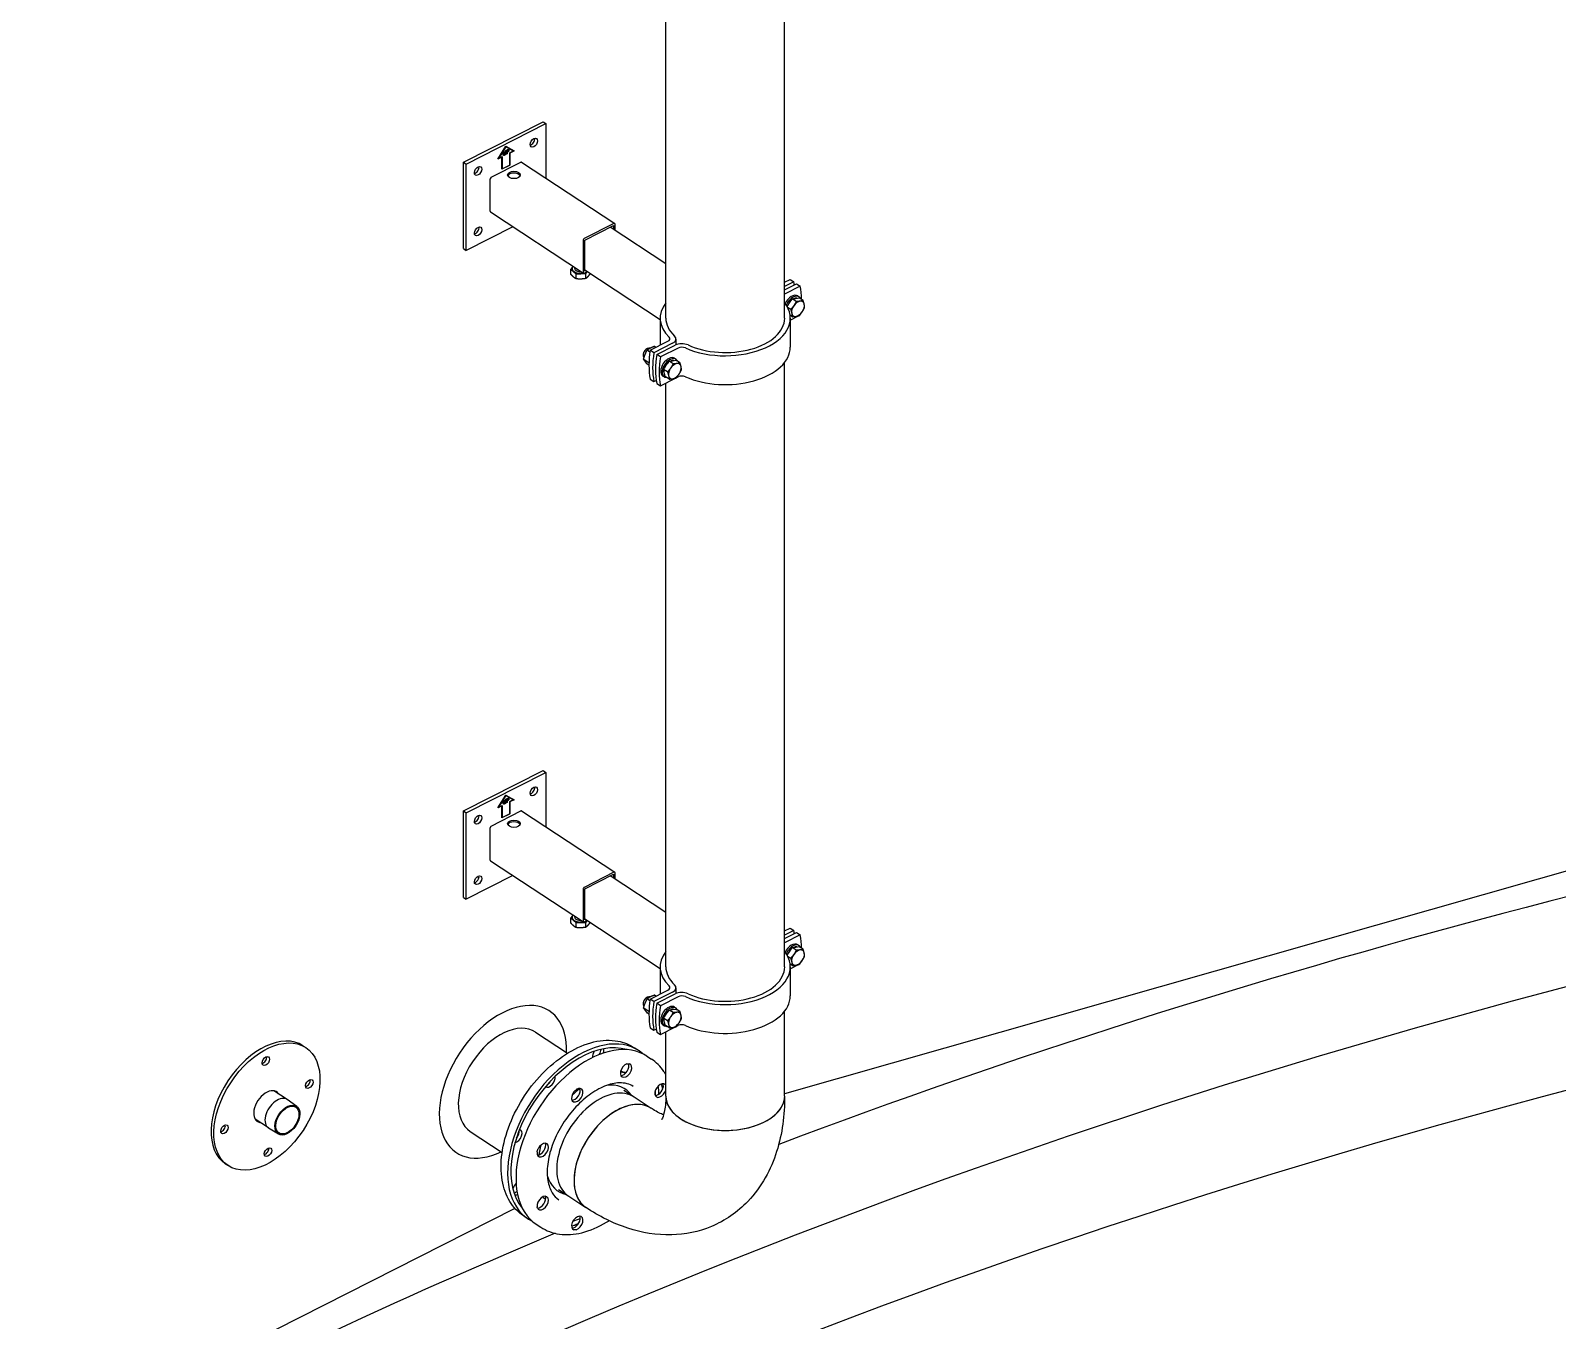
# Model space of a CAD drawing. Header units: millimetres. Extents: x 0 to 100323, y 0 to 59400.
# Drawn here: x 57685 to 61013, y 7606 to 10415 of the extents above; entities that cross this region are included whole.
import ezdxf

# ---------------------------------------------------------------- set-up
doc = ezdxf.new("R2010")
doc.units = ezdxf.units.MM
doc.header["$LTSCALE"] = 100
doc.layers.add('Visible', color=7, linetype='Continuous', lineweight=25)

msp = doc.modelspace()

# ---------------------------------------------------------------- linework, layer by layer
at = {"layer": 'Visible'}
for p, q in [((59328.6, 9788.8), (59328.6, 11105.8)), ((59069.7, 9788.8), (59069.7, 11060.6)), ((58628.6, 10128.7), (58802.1, 10216.6)), ((58802.1, 10216.6), (58808.1, 10212.6)), ((58634.6, 10124.7), (58808.1, 10212.6)), ((58808.1, 10212.6), (58808.1, 10093.9)), ((58703.8, 10135.3), (58721.4, 10163.3)), ((58721.1, 10162.5), (58704.9, 10136.8)), ((58721.4, 10162.4), (58705.2, 10136.6)), ((58715.4, 10151.3), (58716.5, 10151.8)), ((58715.4, 10145.8), (58715.4, 10151.3)), ((58716.2, 10151.7), (58716.2, 10146.5)), ((58716.5, 10151.8), (58716.5, 10146.3)), ((58720.2, 10153.7), (58721.2, 10154.2)), ((58720.2, 10148.2), (58720.2, 10153.7)), ((58721, 10154.1), (58721, 10148.9)), ((58737.3, 10153.2), (58721.1, 10162.5)), ((58721.4, 10162.4), (58721.1, 10162.5)), ((58721.2, 10154.2), (58721.2, 10148.8)), ((58721.4, 10163.3), (58739, 10153.1)), ((58737.6, 10153), (58721.4, 10162.4)), ((58722.8, 10155), (58724.8, 10156)), ((58722.8, 10146.2), (58722.8, 10155)), ((58724.5, 10155.2), (58723.6, 10154.7)), ((58723.9, 10154.6), (58723.6, 10154.7)), ((58723.6, 10154.7), (58723.6, 10151.2)), ((58723.9, 10151), (58723.6, 10151.2)), ((58724.5, 10150.7), (58723.6, 10150.2)), ((58723.9, 10150), (58723.6, 10150.2)), ((58723.6, 10150.2), (58723.6, 10146.9)), ((58724.8, 10155), (58723.9, 10154.6)), ((58723.9, 10154.6), (58723.9, 10151)), ((58723.9, 10151), (58724.6, 10151.4)), ((58724.8, 10150.5), (58723.9, 10150)), ((58723.9, 10150), (58723.9, 10146.8)), ((58726.4, 10155.3), (58726.2, 10155.5)), ((58729.5, 10148.9), (58737.6, 10153)), ((58729.5, 10122.5), (58729.5, 10148.9)), ((58738.7, 10153.2), (58729.8, 10148.7)), ((58730.1, 10148.6), (58729.8, 10148.7)), ((58729.8, 10148.7), (58729.8, 10122.3)), ((58739, 10153.1), (58730.1, 10148.6)), ((58737.6, 10153), (58737.3, 10153.2)), ((58628.6, 10128.7), (58634.6, 10124.7)), ((58628.6, 9940.3), (58628.6, 10128.7)), ((58634.6, 9936.3), (58634.6, 10124.7)), ((58689, 10095.7), (58753.8, 10128.5)), ((58712.7, 10139.8), (58703.8, 10135.3)), ((58712.5, 10139.9), (58704.1, 10135.7)), ((58705.2, 10136.6), (58704.9, 10136.8)), ((58705.2, 10136.6), (58713.3, 10140.7)), ((58712.7, 10139.8), (58712.5, 10139.9)), ((58712.7, 10113.4), (58712.7, 10139.8)), ((58729.8, 10122.3), (58712.7, 10113.7)), ((58730.1, 10122.2), (58712.7, 10113.4)), ((58713, 10140.6), (58713, 10114.5)), ((58713.3, 10140.7), (58713.3, 10114.3)), ((58713.3, 10114.3), (58729.5, 10122.5)), ((58717, 10144.6), (58716.7, 10144.8)), ((58723.6, 10146.9), (58722.8, 10146.5)), ((58723.9, 10146.8), (58722.8, 10146.2)), ((58723.9, 10146.8), (58723.6, 10146.9)), ((58730.1, 10122.2), (58729.8, 10122.3)), ((58730.1, 10148.6), (58730.1, 10122.2)), ((58755.5, 10128.6), (58958.3, 9995)), ((58686.7, 10021.7), (58686.7, 10092.1)), ((58713.3, 10114.3), (58713, 10114.5)), ((58687.3, 10020.3), (58890.2, 9886.7)), ((58736.5, 9987.9), (58634.6, 9936.3)), ((58956.7, 9995), (58891.9, 9962.2)), ((58893, 9959), (58955.5, 9990.6)), ((59069.7, 9907.5), (58948.7, 9987.2)), ((58955.5, 9990.6), (58955.5, 9982.7)), ((58959, 9980.4), (58959, 9993.6)), ((58889.6, 9958.5), (58889.6, 9888.1)), ((58893, 9891.2), (58893, 9959)), ((58628.6, 9940.3), (58634.6, 9936.3)), ((58865.5, 9899.2), (58862.4, 9895.6)), ((58862.4, 9884.9), (58862.4, 9895.6)), ((58862.4, 9895.6), (58868.2, 9890.5)), ((58865.2, 9896.3), (58865.2, 9897.3)), ((58868.2, 9890.5), (58874, 9885.3)), ((58871.4, 9897.3), (58871.4, 9899.1)), ((58874, 9885.3), (58884.6, 9885.6)), ((58874, 9874.6), (58874, 9885.3)), ((58884.6, 9885.6), (58895.3, 9885.9)), ((58891.9, 9886.8), (58897.9, 9889.9)), ((59057.4, 9784.9), (58893, 9893.1)), ((58894.7, 9892), (58893, 9891.2)), ((58895.3, 9885.9), (58898.5, 9889.5)), ((58895.3, 9875.2), (58895.3, 9885.9)), ((59328.6, 9867.3), (59340.4, 9873.3)), ((59348.5, 9868), (59328.6, 9857.9)), ((59328.6, 9850.8), (59354.6, 9864)), ((59362.7, 9858.6), (59328.6, 9841.4)), ((59340.4, 9873.3), (59348.5, 9868)), ((59354.6, 9864), (59362.7, 9858.6)), ((59333.9, 9814.3), (59339.1, 9822.1)), ((59339.1, 9822.1), (59345.1, 9830.9)), ((59345.1, 9830.9), (59352.7, 9832)), ((59353.8, 9825.2), (59345.1, 9830.9)), ((59352.7, 9832), (59360.3, 9833.1)), ((59357.2, 9837.3), (59360.2, 9835.3)), ((59369, 9827.4), (59360.3, 9833.1)), ((59057.4, 9788.8), (59057.4, 9730)), ((59341.8, 9807.6), (59335.2, 9811.9)), ((59345, 9792.1), (59340.5, 9795.1)), ((59340.9, 9784.8), (59359.2, 9794)), ((59340.9, 9788.8), (59340.9, 9726)), ((59360.6, 9794.7), (59362.7, 9795.8)), ((59027.9, 9722), (59028.8, 9722.5)), ((59035, 9714.9), (59028.7, 9719.1)), ((59035.6, 9719), (59074.3, 9738.6)), ((59043.7, 9713.7), (59035.6, 9719)), ((59084.3, 9734.2), (59043.7, 9713.7)), ((59047.8, 9725.2), (59044.8, 9727.2)), ((59049.8, 9709.6), (59090.4, 9730.2)), ((59096.6, 9723.9), (59057.9, 9704.3)), ((59091.6, 9743.5), (59091.6, 9730.8)), ((59020.4, 9710.7), (59020.3, 9709.6)), ((59033, 9691.9), (59020.7, 9699.9)), ((59032.9, 9686.2), (59028.7, 9688.9)), ((59057.9, 9704.3), (59049.8, 9709.6)), ((59064.8, 9677.4), (59070.8, 9686.2)), ((59070.8, 9686.2), (59076.8, 9695)), ((59076.8, 9695), (59084.4, 9696.1)), ((59085.4, 9689.3), (59076.8, 9695)), ((59084.4, 9696.1), (59092, 9697.2)), ((59088.8, 9701.4), (59091.9, 9699.4)), ((59100.6, 9691.5), (59092, 9697.2)), ((59328.6, 8375.6), (59328.6, 9692.6)), ((59035.6, 9656.2), (59043.7, 9650.8)), ((59043.7, 9650.8), (59048.7, 9653.4)), ((59057.9, 9641.5), (59090.9, 9658.2)), ((59063.4, 9662.8), (59066.5, 9660.8)), ((59073.4, 9671.7), (59064.8, 9677.4)), ((59066.4, 9669.7), (59064.8, 9677.4)), ((59068, 9662), (59066.4, 9669.7)), ((59076.7, 9656.3), (59068, 9662)), ((59092.2, 9658.9), (59096.6, 9661.1)), ((59049.8, 9646.8), (59057.9, 9641.5)), ((59069.7, 8375.6), (59069.7, 9647.5)), ((61985.3, 8855.5), (59328.6, 8099.2)), ((58628.6, 8715.6), (58802.1, 8803.4)), ((58634.6, 8711.6), (58808.1, 8799.4)), ((58802.1, 8803.4), (58808.1, 8799.4)), ((58808.1, 8799.4), (58808.1, 8680.7)), ((58703.8, 8722.1), (58721.4, 8750.1)), ((58712.7, 8726.6), (58703.8, 8722.1)), ((58712.5, 8726.8), (58704.1, 8722.5)), ((58721.1, 8749.4), (58704.9, 8723.6)), ((58705.2, 8723.4), (58704.9, 8723.6)), ((58721.4, 8749.2), (58705.2, 8723.4)), ((58705.2, 8723.4), (58713.3, 8727.5)), ((58712.7, 8726.6), (58712.5, 8726.8)), ((58712.7, 8700.2), (58712.7, 8726.6)), ((58713, 8727.4), (58713, 8701.3)), ((58713.3, 8727.5), (58713.3, 8701.2)), ((58715.4, 8738.1), (58716.5, 8738.6)), ((58715.4, 8732.6), (58715.4, 8738.1)), ((58716.2, 8738.5), (58716.2, 8733.3)), ((58716.5, 8738.6), (58716.5, 8733.2)), ((58717, 8731.4), (58716.7, 8731.6)), ((58720.2, 8740.5), (58721.2, 8741.1)), ((58720.2, 8735), (58720.2, 8740.5)), ((58721, 8740.9), (58721, 8735.8)), ((58737.3, 8740), (58721.1, 8749.4)), ((58721.4, 8749.2), (58721.1, 8749.4)), ((58721.2, 8741.1), (58721.2, 8735.6)), ((58721.4, 8750.1), (58739, 8739.9)), ((58737.6, 8739.8), (58721.4, 8749.2)), ((58722.8, 8741.9), (58724.8, 8742.9)), ((58722.8, 8733.1), (58722.8, 8741.9)), ((58723.6, 8733.8), (58722.8, 8733.4)), ((58723.9, 8733.6), (58722.8, 8733.1)), ((58724.5, 8742), (58723.6, 8741.6)), ((58723.9, 8741.4), (58723.6, 8741.6)), ((58723.6, 8741.6), (58723.6, 8738)), ((58723.9, 8737.9), (58723.6, 8738)), ((58724.5, 8737.5), (58723.6, 8737)), ((58723.9, 8736.9), (58723.6, 8737)), ((58723.6, 8737), (58723.6, 8733.8)), ((58723.9, 8733.6), (58723.6, 8733.8)), ((58724.8, 8741.8), (58723.9, 8741.4)), ((58723.9, 8741.4), (58723.9, 8737.9)), ((58723.9, 8737.9), (58724.6, 8738.3)), ((58724.8, 8737.3), (58723.9, 8736.9)), ((58723.9, 8736.9), (58723.9, 8733.6)), ((58726.4, 8742.1), (58726.2, 8742.3)), ((58729.5, 8735.7), (58737.6, 8739.8)), ((58729.5, 8709.3), (58729.5, 8735.7)), ((58738.7, 8740.1), (58729.8, 8735.6)), ((58730.1, 8735.4), (58729.8, 8735.6)), ((58729.8, 8735.6), (58729.8, 8709.2)), ((58739, 8739.9), (58730.1, 8735.4)), ((58730.1, 8735.4), (58730.1, 8709)), ((58737.6, 8739.8), (58737.3, 8740)), ((58628.6, 8715.6), (58634.6, 8711.6)), ((58628.6, 8527.2), (58628.6, 8715.6)), ((58634.6, 8523.2), (58634.6, 8711.6)), ((58689, 8682.6), (58753.8, 8715.4)), ((58729.8, 8709.2), (58712.7, 8700.5)), ((58730.1, 8709), (58712.7, 8700.2)), ((58713.3, 8701.2), (58713, 8701.3)), ((58713.3, 8701.2), (58729.5, 8709.3)), ((58730.1, 8709), (58729.8, 8709.2)), ((58755.5, 8715.4), (58958.3, 8581.9)), ((58686.7, 8608.5), (58686.7, 8678.9)), ((58687.3, 8607.1), (58890.2, 8473.6)), ((58736.5, 8574.7), (58634.6, 8523.2)), ((58956.7, 8581.8), (58891.9, 8549)), ((58893, 8545.8), (58955.5, 8577.5)), ((59069.7, 8494.4), (58948.7, 8574)), ((58955.5, 8577.5), (58955.5, 8569.5)), ((58959, 8567.3), (58959, 8580.5)), ((58628.6, 8527.2), (58634.6, 8523.2)), ((58889.6, 8545.3), (58889.6, 8475)), ((58893, 8478), (58893, 8545.8)), ((58865.5, 8486), (58862.4, 8482.5)), ((58871.4, 8484.1), (58871.4, 8486)), ((58862.4, 8471.8), (58862.4, 8482.5)), ((58862.4, 8482.5), (58868.2, 8477.3)), ((58865.2, 8483.1), (58865.2, 8484.1)), ((58868.2, 8477.3), (58874, 8472.1)), ((58874, 8472.1), (58884.6, 8472.4)), ((58874, 8461.4), (58874, 8472.1)), ((58884.6, 8472.4), (58895.3, 8472.8)), ((58891.9, 8473.6), (58897.9, 8476.7)), ((59057.4, 8371.7), (58893, 8479.9)), ((58894.7, 8478.8), (58893, 8478)), ((58895.3, 8472.8), (58898.5, 8476.4)), ((58895.3, 8462), (58895.3, 8472.8)), ((59328.6, 8454.2), (59340.4, 8460.1)), ((59348.5, 8454.8), (59328.6, 8444.7)), ((59340.4, 8460.1), (59348.5, 8454.8)), ((59328.6, 8437.6), (59354.6, 8450.8)), ((59362.7, 8445.4), (59328.6, 8428.2)), ((59345.1, 8417.7), (59352.7, 8418.8)), ((59352.7, 8418.8), (59360.3, 8419.9)), ((59354.6, 8450.8), (59362.7, 8445.4)), ((59357.2, 8424.1), (59360.2, 8422.1)), ((59369, 8414.2), (59360.3, 8419.9)), ((59333.9, 8401.1), (59339.1, 8408.9)), ((59341.8, 8394.4), (59335.2, 8398.7)), ((59339.1, 8408.9), (59345.1, 8417.7)), ((59353.8, 8412), (59345.1, 8417.7)), ((59057.4, 8375.6), (59057.4, 8316.9)), ((59345, 8379), (59340.5, 8381.9)), ((59340.9, 8371.6), (59359.2, 8380.9)), ((59340.9, 8375.6), (59340.9, 8312.8)), ((59360.6, 8381.6), (59362.7, 8382.6)), ((59035.6, 8305.8), (59074.3, 8325.4)), ((59084.3, 8321), (59043.7, 8300.5)), ((59091.6, 8330.4), (59091.6, 8317.6)), ((59020.4, 8297.5), (59020.3, 8296.4)), ((59033, 8278.7), (59020.7, 8286.8)), ((59027.9, 8308.8), (59028.8, 8309.4)), ((59035, 8301.8), (59028.7, 8305.9)), ((59043.7, 8300.5), (59035.6, 8305.8)), ((59047.8, 8312), (59044.8, 8314)), ((59049.8, 8296.5), (59090.4, 8317)), ((59057.9, 8291.1), (59049.8, 8296.5)), ((59096.6, 8310.7), (59057.9, 8291.1)), ((59088.8, 8288.2), (59091.9, 8286.2)), ((59032.9, 8273), (59028.7, 8275.7)), ((59064.8, 8264.2), (59070.8, 8273)), ((59073.4, 8258.5), (59064.8, 8264.2)), ((59066.4, 8256.5), (59064.8, 8264.2)), ((59068, 8248.8), (59066.4, 8256.5)), ((59070.8, 8273), (59076.8, 8281.8)), ((59076.8, 8281.8), (59084.4, 8282.9)), ((59085.4, 8276.1), (59076.8, 8281.8)), ((59084.4, 8282.9), (59092, 8284)), ((59100.6, 8278.3), (59092, 8284)), ((59328.6, 8094.3), (59328.6, 8279.5)), ((58786, 8233.6), (58855.5, 8187.9)), ((59035.6, 8243), (59043.7, 8237.7)), ((59043.7, 8237.7), (59048.7, 8240.2)), ((59049.8, 8233.7), (59057.9, 8228.3)), ((59057.9, 8228.3), (59090.9, 8245)), ((59063.4, 8249.7), (59066.5, 8247.7)), ((59076.7, 8243.1), (59068, 8248.8)), ((59069.7, 8094.3), (59069.7, 8234.3)), ((59092.2, 8245.7), (59096.6, 8247.9)), ((58278.9, 8204), (58285, 8200)), ((59010.3, 8193.4), (59000.7, 8199.7)), ((59028.6, 8181.4), (59038.2, 8175)), ((58244.5, 8086.9), (58215.7, 8105.9)), ((58265.3, 8072), (58244.9, 8086.6)), ((58978.2, 8107.1), (59000.5, 8092.4)), ((59000.5, 8092.4), (59038.1, 8067.7)), ((58203.6, 8024.9), (58174.8, 8043.8)), ((58225.6, 8011.6), (58204.1, 8024.6)), ((58643.6, 8017.4), (58713.1, 7971.6)), ((58109.7, 7947), (58115.8, 7943)), ((58835.8, 7890.8), (58858.1, 7876.1)), ((58858.1, 7876.1), (58895.7, 7851.4)), ((58740.8, 7849.7), (57685.3, 7315.3)), ((58769.2, 7827.2), (58759.6, 7833.5)), ((58787.5, 7815.2), (58797.1, 7808.8))]:
    msp.add_line(p, q, dxfattribs=at)
for centre, major_axis, ratio in [((58782.1, 10171.1), (5.92, 8.99), 0.61388), ((58660.7, 10109.7), (5.92, 8.99), 0.61388), ((58738.6, 10100.8), (-13.8, 0), 0.57735), ((58660.7, 9977.8), (5.92, 8.99), 0.61388), ((58782.1, 8758), (5.92, 8.99), 0.61388), ((58660.7, 8696.5), (5.92, 8.99), 0.61388), ((58738.6, 8687.6), (-13.8, 0), 0.57735), ((58660.7, 8564.6), (5.92, 8.99), 0.61388), ((58200.4, 8071.5), (84.6, 128.5), 0.61388), ((58198, 8170.7), (-5.92, -8.99), 0.61388), ((58292.9, 8120.9), (5.92, 8.99), 0.61388), ((58245, 8042.1), (19.9, 30.2), 0.61388), ((58245, 8042.1), (18.5, 28.1), 0.61388), ((58107.9, 8022), (-5.92, -8.99), 0.61388), ((58202.8, 7972.2), (5.92, 8.99), 0.61388)]:
    msp.add_ellipse(centre, major_axis=major_axis, ratio=ratio, dxfattribs=at)
for centre, major_axis, ratio, start_param, end_param in [((58776, 10175.2), (5.92, 8.99), 0.61388, 3.725283, 5.699495), ((58654.6, 10113.7), (5.92, 8.99), 0.61388, 3.725283, 5.699495), ((58753.8, 10126), (1.69, 2.57), 0.61388, 0, 0.820343), ((58689, 10093.2), (1.69, 2.57), 0.61388, 0.820343, 2.391139), ((58738.6, 10097), (13.8, 0), 0.57735, 0.237941, 2.903652), ((58689, 10022.9), (-1.69, -2.57), 0.61388, 5.532732, 6.283185), ((58654.6, 9981.8), (5.92, 8.99), 0.61388, 3.725283, 5.699495), ((58956.7, 9992.5), (1.69, 2.57), 0.61388, 5.532732, 7.103528), ((58891.9, 9959.7), (-1.69, -2.57), 0.61388, 3.961935, 5.532732), ((58883.7, 9897.3), (-18.5, 0), 0.57735, 5.828087, 8.178159), ((58883.7, 9896.3), (-18.5, 0), 0.57735, 0, 0.574111), ((58883.7, 9896.3), (18.5, 0), 0.57735, 3.715704, 4.762901), ((58883.7, 9897.3), (-12.3, 0), 0.57735, 0, 1.674135), ((58883.7, 9896.3), (18.5, 0), 0.57735, 4.762901, 5.618338), ((58891.9, 9889.3), (-1.69, -2.57), 0.61388, 5.532732, 7.103528), ((59196.1, 9759.4), (-113.4, -172.3), 0.61388, 2.535996, 2.578669), ((59210.3, 9750.1), (-113.4, -172.3), 0.61388, 2.397909, 2.578669), ((59199.2, 9788.8), (-141.8, 0), 0.57735, 5.863421, 6.812251), ((59199.2, 9788.8), (141.8, 0), 0.57735, 4.052403, 6.70295), ((59344.5, 9818), (12.7, 19.3), 0.61388, 0, 1.82972), ((59347.5, 9816), (12.7, 19.3), 0.61388, 5.889454, 8.186255), ((59347.5, 9816), (10.2, 15.4), 0.61388, 1.129306, 1.963357), ((59347.5, 9816), (10.2, 15.4), 0.61388, 0.211667, 0.786601), ((59357.7, 9809.3), (10.2, 15.4), 0.61388, 0.499134, 1.546331), ((59357.7, 9809.3), (10.2, 15.4), 0.61388, 5.735122, 6.782319), ((59357.7, 9809.3), (-10.2, -15.4), 0.61388, 1.546331, 2.593529), ((59199.2, 9788.8), (-129.5, 0), 0.57735, 0, 0.545855), ((59199.2, 9788.8), (129.5, 0), 0.57735, 4.035613, 6.283185), ((59357.7, 9809.3), (10.2, 15.4), 0.61388, 1.546331, 2.593529), ((59357.7, 9809.3), (-10.2, -15.4), 0.61388, 5.735122, 6.782319), ((59357.7, 9809.3), (-10.2, -15.4), 0.61388, 0.499134, 1.546331), ((59210.3, 9750.1), (-113.4, -172.3), 0.61388, 2.203609, 2.213016), ((59070.1, 9743.5), (21.5, 0), 0.57735, 5.432327, 6.829041), ((59029.5, 9712.8), (-6.8, -10.3), 0.61388, 3.217848, 6.108873), ((59028.5, 9713.5), (5.92, 8.99), 0.61388, 0.890928, 2.250665), ((59188, 9764.7), (-113.4, -172.3), 0.61388, 5.345201, 5.720262), ((59066.1, 9743.9), (12.3, 0), 0.57735, 5.432327, 6.812251), ((59104.6, 9720.8), (21.5, 0), 0.57735, 0.89402, 2.290734), ((59104.7, 9718.5), (-12.3, 0), 0.57735, 4.052403, 5.432327), ((59199.2, 9726), (141.8, 0), 0.57735, 4.052403, 6.283185), ((59196.1, 9759.4), (113.4, 172.3), 0.61388, 2.203609, 2.578669), ((59202.2, 9755.4), (-113.4, -172.3), 0.61388, 5.345201, 5.720262), ((59210.3, 9750.1), (113.4, 172.3), 0.61388, 2.203609, 2.578669), ((59076.1, 9682.1), (-12.7, -19.3), 0.61388, 3.141593, 6.283185), ((59079.2, 9680.1), (-12.7, -19.3), 0.61388, 2.747861, 6.676917), ((59079.2, 9680.1), (10.2, 15.4), 0.61388, 1.129306, 1.963357), ((59079.2, 9680.1), (10.2, 15.4), 0.61388, 0.211667, 0.786601), ((59089.3, 9673.4), (10.2, 15.4), 0.61388, 0.499134, 1.546331), ((59089.3, 9673.4), (10.2, 15.4), 0.61388, 5.735122, 6.782319), ((59089.3, 9673.4), (-10.2, -15.4), 0.61388, 1.546331, 2.593529), ((59079.2, 9680.1), (-10.2, -15.4), 0.61388, 5.435109, 6.035134), ((59089.3, 9673.4), (10.2, 15.4), 0.61388, 1.546331, 2.593529), ((59089.3, 9673.4), (-10.2, -15.4), 0.61388, 5.735122, 6.782319), ((59089.3, 9673.4), (-10.2, -15.4), 0.61388, 0.499134, 1.546331), ((59104.7, 9655.7), (12.3, 0), 0.57735, 0.91081, 2.290734), ((65939, 2137.4), (-12107.7, 0), 0.57735, 4.993222, 5.29121), ((58776, 8762), (5.92, 8.99), 0.61388, 3.725283, 5.699495), ((58654.6, 8700.5), (5.92, 8.99), 0.61388, 3.725283, 5.699495), ((58738.6, 8683.8), (13.8, 0), 0.57735, 0.237941, 2.903652), ((58753.8, 8712.9), (1.69, 2.57), 0.61388, 0, 0.820343), ((58689, 8680.1), (1.69, 2.57), 0.61388, 0.820343, 2.391139), ((65939, 2112.3), (-11838.5, 0), 0.57735, 5.038268, 5.46115), ((58689, 8609.7), (-1.69, -2.57), 0.61388, 5.532732, 6.283185), ((58654.6, 8568.6), (5.92, 8.99), 0.61388, 3.725283, 5.699495), ((58956.7, 8579.3), (1.69, 2.57), 0.61388, 5.532732, 7.103528), ((58891.9, 8546.5), (-1.69, -2.57), 0.61388, 3.961935, 5.532732), ((58883.7, 8484.1), (-18.5, 0), 0.57735, 5.828087, 8.178159), ((58883.7, 8483.1), (-18.5, 0), 0.57735, 0, 0.574111), ((58883.7, 8483.1), (18.5, 0), 0.57735, 3.715704, 4.762901), ((58883.7, 8484.1), (-12.3, 0), 0.57735, 0, 1.674135), ((58883.7, 8483.1), (18.5, 0), 0.57735, 4.762901, 5.618338), ((58891.9, 8476.2), (-1.69, -2.57), 0.61388, 5.532732, 7.103528), ((59196.1, 8346.2), (-113.4, -172.3), 0.61388, 2.535996, 2.578669), ((65939, 1886.2), (-11838.5, 0), 0.57735, 5.00553, 5.450378), ((59344.5, 8404.8), (12.7, 19.3), 0.61388, 0, 1.82972), ((59347.5, 8402.8), (12.7, 19.3), 0.61388, 5.889454, 8.186255), ((59347.5, 8402.8), (10.2, 15.4), 0.61388, 0.211667, 0.786601), ((59210.3, 8336.9), (-113.4, -172.3), 0.61388, 2.397909, 2.578669), ((59199.2, 8375.6), (-141.8, 0), 0.57735, 5.863421, 6.812251), ((59199.2, 8375.6), (141.8, 0), 0.57735, 4.052403, 6.70295), ((59347.5, 8402.8), (10.2, 15.4), 0.61388, 1.129306, 1.963357), ((59357.7, 8396.1), (10.2, 15.4), 0.61388, 1.546331, 2.593529), ((59357.7, 8396.1), (-10.2, -15.4), 0.61388, 5.735122, 6.782319), ((59357.7, 8396.1), (10.2, 15.4), 0.61388, 0.499134, 1.546331), ((59357.7, 8396.1), (-10.2, -15.4), 0.61388, 0.499134, 1.546331), ((59357.7, 8396.1), (10.2, 15.4), 0.61388, 5.735122, 6.782319), ((59357.7, 8396.1), (-10.2, -15.4), 0.61388, 1.546331, 2.593529), ((59199.2, 8375.6), (-129.5, 0), 0.57735, 0, 0.545855), ((59199.2, 8375.6), (129.5, 0), 0.57735, 4.035613, 6.283185), ((59210.3, 8336.9), (-113.4, -172.3), 0.61388, 2.203609, 2.213016), ((59066.1, 8330.7), (12.3, 0), 0.57735, 5.432327, 6.812251), ((59070.1, 8330.4), (21.5, 0), 0.57735, 5.432327, 6.829041), ((59104.6, 8307.7), (21.5, 0), 0.57735, 0.89402, 2.290734), ((58714.8, 8125.5), (101.5, 154.2), 0.61388, 5.489538, 10.218425), ((58714.8, 8125.5), (-101.5, -154.2), 0.61388, 2.347946, 7.076832), ((59029.5, 8299.7), (-6.8, -10.3), 0.61388, 3.217848, 6.108873), ((59028.5, 8300.3), (5.92, 8.99), 0.61388, 0.890928, 2.250665), ((59188, 8351.6), (-113.4, -172.3), 0.61388, 5.345201, 5.720262), ((59196.1, 8346.2), (113.4, 172.3), 0.61388, 2.203609, 2.578669), ((59202.2, 8342.2), (-113.4, -172.3), 0.61388, 5.345201, 5.720262), ((59210.3, 8336.9), (113.4, 172.3), 0.61388, 2.203609, 2.578669), ((59076.1, 8269), (-12.7, -19.3), 0.61388, 3.141593, 6.283185), ((59079.2, 8266.9), (-12.7, -19.3), 0.61388, 2.747861, 6.676917), ((59104.7, 8305.4), (-12.3, 0), 0.57735, 4.052403, 5.432327), ((59199.2, 8312.8), (141.8, 0), 0.57735, 4.052403, 6.283185), ((59079.2, 8266.9), (-10.2, -15.4), 0.61388, 5.435109, 6.035134), ((59079.2, 8266.9), (10.2, 15.4), 0.61388, 1.129306, 1.963357), ((59089.3, 8260.3), (10.2, 15.4), 0.61388, 1.546331, 2.593529), ((59079.2, 8266.9), (10.2, 15.4), 0.61388, 0.211667, 0.786601), ((59089.3, 8260.3), (10.2, 15.4), 0.61388, 0.499134, 1.546331), ((59089.3, 8260.3), (-10.2, -15.4), 0.61388, 0.499134, 1.546331), ((59089.3, 8260.3), (10.2, 15.4), 0.61388, 5.735122, 6.782319), ((59089.3, 8260.3), (-10.2, -15.4), 0.61388, 1.546331, 2.593529), ((58194.3, 8075.5), (-84.6, -128.5), 0.61388, 3.141593, 6.283185), ((58714.8, 8125.5), (-71.2, -108.1), 0.61388, 3.141593, 6.283185), ((58889.8, 8010.3), (-120.6, -183.1), 0.61388, 3.060287, 6.364491), ((58908, 7998.3), (120.6, 183.1), 0.61388, 0, 3.141593), ((59089.3, 8260.3), (-10.2, -15.4), 0.61388, 5.735122, 6.782319), ((59104.7, 8242.6), (12.3, 0), 0.57735, 0.91081, 2.290734), ((58889.8, 8010.3), (-115.5, -175.4), 0.61388, 3.322711, 6.102067), ((58922.3, 8186.4), (9.1, 13.8), 0.61388, 1.575541, 2.53294), ((58916.3, 8190.4), (9.1, 13.8), 0.61388, 4.709527, 5.492468), ((58922.3, 8186.4), (9.1, 13.8), 0.61388, 5.219498, 5.9122), ((58191.9, 8174.7), (5.92, 8.99), 0.61388, 3.725283, 5.699495), ((58983, 8150.1), (9.1, 13.8), 0.61388, 0.653132, 6.485341), ((58976.9, 8154.1), (-9.1, -13.8), 0.61388, 0.367047, 2.774689), ((58286.8, 8124.9), (5.92, 8.99), 0.61388, 3.725283, 5.699495), ((58816.2, 8128.4), (-9.1, -13.8), 0.61388, 0.002816, 2.58825), ((58810.1, 8132.4), (9.1, 13.8), 0.61388, 4.089162, 4.813719), ((58908, 7998.3), (73.2, 111.2), 0.61388, 6.049555, 6.769683), ((58901.9, 8002.3), (89.7, 136.2), 0.61388, 0.114372, 0.223012), ((58898.9, 8004.3), (89.7, 136.2), 0.61388, 0.076482, 0.189917), ((59058.1, 8106.5), (-9.1, -13.8), 0.61388, 3.009326, 8.309449), ((59052, 8110.5), (-9.1, -13.8), 0.61388, 0.367047, 2.55835), ((58908, 7998.3), (115.5, 175.4), 0.61388, 5.726526, 5.801812), ((58200.4, 8071.5), (-21.1, -32.1), 0.61388, 2.88008, 6.544698), ((58224.1, 8055.9), (-20.4, -31), 0.61388, 3.117289, 6.307489), ((58194.3, 8075.5), (21.1, 32.1), 0.61388, 6.021673, 6.128256), ((58929.3, 7984.2), (71.2, 108.1), 0.61388, 0, 3.141593), ((58929.3, 7984.2), (71.2, 108.1), 0.61388, 0, 3.141593), ((58966.9, 7959.5), (71.2, 108.1), 0.61388, 0, 3.141593), ((58876.7, 8096.3), (9.1, 13.8), 0.61388, 1.43853, 7.270739), ((58870.6, 8100.3), (-9.1, -13.8), 0.61388, 0.367047, 2.774546), ((58889.8, 8010.3), (-115.5, -175.4), 0.61388, 2.423119, 2.489953), ((58889.8, 8010.3), (-120.6, -183.1), 0.61388, 2.418466, 2.522425), ((59199.2, 8094.3), (-129.5, 0), 0.57735, 0, 3.141593), ((59199.2, 8094.3), (129.5, 0), 0.57735, 3.141593, 6.283185), ((58966.9, 7959.5), (-71.2, -108.1), 0.61388, 3.141593, 6.283185), ((58101.8, 8026), (5.92, 8.99), 0.61388, 3.725283, 5.699495), ((58194.3, 8075.5), (-21.1, -32.1), 0.61388, 0.154929, 0.261513), ((58743.9, 8007.2), (9.1, 13.8), 0.61388, 3.730286, 6.494921), ((58737.8, 8011.2), (9.1, 13.8), 0.61388, 4.492632, 5.691179), ((58801.6, 7976.7), (9.1, 13.8), 0.61388, 2.223928, 8.056137), ((58795.5, 7980.7), (-9.1, -13.8), 0.61388, 0.367047, 2.774546), ((58196.7, 7976.2), (5.92, 8.99), 0.61388, 3.725283, 5.699495), ((58908, 7998.3), (-73.2, -111.2), 0.61388, 5.796687, 6.516816), ((58747.9, 7893.9), (9.1, 13.8), 0.61388, 1.181238, 2.039059), ((58741.8, 7897.9), (9.1, 13.8), 0.61388, 3.727439, 4.255459), ((58747.9, 7893.9), (-9.1, -13.8), 0.61388, 0.164285, 0.725415), ((58801.6, 7861.3), (9.1, 13.8), 0.61388, 3.009326, 8.841535), ((58795.5, 7865.3), (-9.1, -13.8), 0.61388, 0.36688, 2.774546), ((58898.9, 8004.3), (-89.7, -136.2), 0.61388, 6.179394, 6.265329), ((58901.9, 8002.3), (-89.7, -136.2), 0.61388, 6.146327, 6.22787), ((58876.7, 7817.7), (-9.1, -13.8), 0.61388, 0.653132, 6.485341), ((58889.8, 8010.3), (-120.6, -183.1), 0.61388, 0.682672, 0.779672), ((58870.6, 7821.8), (9.1, 13.8), 0.61388, 3.794724, 5.916139), ((65939, 2137.4), (-12107.7, 0), 0.57735, 5.340066, 5.45652), ((58908, 7998.3), (115.5, 175.4), 0.61388, 3.681214, 3.771339), ((65939, 2137.4), (-12107.7, 0), 0.57735, 5.334895, 5.335893)]:
    msp.add_ellipse(centre, major_axis=major_axis, ratio=ratio, start_param=start_param, end_param=end_param, dxfattribs=at)
for points, degree in [([(58721, 10148.9), (58721, 10148), (58720.7, 10146.5), (58720.2, 10145.8)], 2), ([(58721.2, 10148.8), (58721.2, 10147.8), (58720.9, 10146.3), (58720.5, 10145.7)], 2), ([(58726, 10155.6), (58725.7, 10155.6), (58725, 10155.4), (58724.5, 10155.2)], 2), ([(58726.9, 10152.8), (58726.5, 10152.2), (58725.4, 10151.1), (58724.5, 10150.7)], 2), ([(58724.6, 10151.4), (58725.3, 10151.8), (58726.1, 10152.4), (58726.3, 10152.8)], 2), ([(58724.8, 10156), (58725.5, 10156.4), (58726.6, 10156.7), (58726.9, 10156.6)], 2), ([(58726.2, 10155.4), (58725.9, 10155.5), (58725.3, 10155.3), (58724.8, 10155)], 2), ([(58727.2, 10152.6), (58726.8, 10152), (58725.6, 10150.9), (58724.8, 10150.5)], 2), ([(58726.2, 10155.5), (58726.1, 10155.5), (58726, 10155.6)], 2), ([(58726.8, 10154.4), (58726.8, 10154.8), (58726.5, 10155.3), (58726.2, 10155.4)], 2), ([(58726.3, 10152.8), (58726.6, 10153.2), (58726.8, 10153.9), (58726.8, 10154.4)], 2), ([(58726.9, 10156.6), (58727.4, 10156.5), (58727.9, 10155.7), (58727.9, 10155)], 2), ([(58727.7, 10155.1), (58727.7, 10154.6), (58727.3, 10153.3), (58726.9, 10152.8)], 2), ([(58727.9, 10155), (58727.9, 10154.4), (58727.5, 10153.2), (58727.2, 10152.6)], 2), ([(58716.2, 10143.5), (58715.7, 10143.7), (58715.4, 10144.8), (58715.4, 10145.8)], 2), ([(58716.2, 10146.5), (58716.2, 10145.9), (58716.4, 10145.1), (58716.6, 10144.9)], 2), ([(58718.3, 10143.8), (58717.6, 10143.4), (58716.5, 10143.3), (58716.2, 10143.5)], 2), ([(58716.5, 10146.3), (58716.5, 10145.7), (58716.6, 10145), (58716.8, 10144.7)], 2), ([(58716.6, 10144.9), (58716.6, 10144.8), (58716.7, 10144.8)], 2), ([(58716.8, 10144.7), (58717, 10144.5), (58717.8, 10144.5), (58718.3, 10144.8)], 2), ([(58720.2, 10145.8), (58719.8, 10145.2), (58718.8, 10144.3), (58718.1, 10143.9)], 2), ([(58718.3, 10144.8), (58718.8, 10145), (58719.6, 10145.8), (58719.8, 10146.3)], 2), ([(58720.5, 10145.7), (58720.1, 10145.1), (58719.1, 10144.2), (58718.3, 10143.8)], 2), ([(58719.8, 10146.3), (58720, 10146.7), (58720.2, 10147.6), (58720.2, 10148.2)], 2), ([(58716.2, 8730.3), (58715.7, 8730.6), (58715.4, 8731.7), (58715.4, 8732.6)], 2), ([(58716.2, 8733.3), (58716.2, 8732.7), (58716.4, 8732), (58716.6, 8731.7)], 2), ([(58718.3, 8730.6), (58717.6, 8730.2), (58716.5, 8730.1), (58716.2, 8730.3)], 2), ([(58716.5, 8733.2), (58716.5, 8732.6), (58716.6, 8731.8), (58716.8, 8731.6)], 2), ([(58716.6, 8731.7), (58716.6, 8731.7), (58716.7, 8731.6)], 2), ([(58716.8, 8731.6), (58717, 8731.3), (58717.8, 8731.3), (58718.3, 8731.6)], 2), ([(58720.2, 8732.7), (58719.8, 8732.1), (58718.8, 8731.2), (58718.1, 8730.8)], 2), ([(58718.3, 8731.6), (58718.8, 8731.9), (58719.6, 8732.6), (58719.8, 8733.1)], 2), ([(58720.5, 8732.5), (58720.1, 8731.9), (58719.1, 8731), (58718.3, 8730.6)], 2), ([(58719.8, 8733.1), (58720, 8733.5), (58720.2, 8734.4), (58720.2, 8735)], 2), ([(58721, 8735.8), (58721, 8734.8), (58720.7, 8733.3), (58720.2, 8732.7)], 2), ([(58721.2, 8735.6), (58721.2, 8734.7), (58720.9, 8733.2), (58720.5, 8732.5)], 2), ([(58726, 8742.4), (58725.7, 8742.5), (58725, 8742.3), (58724.5, 8742)], 2), ([(58726.9, 8739.6), (58726.5, 8739), (58725.4, 8737.9), (58724.5, 8737.5)], 2), ([(58724.6, 8738.3), (58725.3, 8738.6), (58726.1, 8739.2), (58726.3, 8739.7)], 2), ([(58724.8, 8742.9), (58725.5, 8743.2), (58726.6, 8743.5), (58726.9, 8743.4)], 2), ([(58726.2, 8742.2), (58725.9, 8742.3), (58725.3, 8742.1), (58724.8, 8741.8)], 2), ([(58727.2, 8739.5), (58726.8, 8738.8), (58725.6, 8737.8), (58724.8, 8737.3)], 2), ([(58726.2, 8742.3), (58726.1, 8742.4), (58726, 8742.4)], 2), ([(58726.8, 8741.2), (58726.8, 8741.6), (58726.5, 8742.2), (58726.2, 8742.2)], 2), ([(58726.3, 8739.7), (58726.6, 8740), (58726.8, 8740.8), (58726.8, 8741.2)], 2), ([(58726.9, 8743.4), (58727.4, 8743.3), (58727.9, 8742.5), (58727.9, 8741.8)], 2), ([(58727.7, 8742), (58727.7, 8741.4), (58727.3, 8740.2), (58726.9, 8739.6)], 2), ([(58727.9, 8741.8), (58727.9, 8741.2), (58727.5, 8740), (58727.2, 8739.5)], 2), ([(58882.5, 8110.3), (58876.7, 8106.1), (58871, 8101.4), (58865.5, 8096.5)], 3), ([(58797.6, 7987.4), (58795.6, 7980.3), (58794, 7973.2), (58792.9, 7966.1)], 3)]:
    msp.add_open_spline(points, degree=degree, dxfattribs=at)
for points, degree, knots in [([(58727.2, 10156.5), (58727.3, 10156.4), (58727.7, 10155.9), (58727.7, 10155.1)], 2, [0.643953, 0.643953, 0.643953, 1, 2, 2, 2]), ([(58718.1, 10143.9), (58717.3, 10143.6), (58716.3, 10143.5), (58716, 10143.6)], 2, [0, 0, 0, 1, 1.914876, 1.914876, 1.914876]), ([(58718.1, 8730.8), (58717.3, 8730.4), (58716.3, 8730.3), (58716, 8730.5)], 2, [0, 0, 0, 1, 1.914876, 1.914876, 1.914876]), ([(58727.2, 8743.3), (58727.3, 8743.2), (58727.7, 8742.7), (58727.7, 8742)], 2, [0.643953, 0.643953, 0.643953, 1, 2, 2, 2]), ([(58759.6, 7833.5), (58747.5, 7841.5), (58737.4, 7852.2), (58721.4, 7878.3), (58716, 7894), (58710, 7929.1), (58710, 7949), (58715.6, 7990.4), (58721.4, 8012), (58738.2, 8054.5), (58749.1, 8075.4), (58774.9, 8114.5), (58789.8, 8132.7), (58822.2, 8164.6), (58839.7, 8178.4), (58875.8, 8200.1), (58894.5, 8208), (58930.9, 8216.4), (58948.7, 8217.2), (58978.1, 8211.5), (58990.1, 8206.7), (59000.7, 8199.7)], 3, [4.784664, 4.784664, 4.784664, 4.784664, 5.067193, 5.067193, 5.367385, 5.367385, 5.693079, 5.693079, 6.025866, 6.025866, 6.357585, 6.357585, 6.688488, 6.688488, 7.020223, 7.020223, 7.353005, 7.353005, 7.678193, 7.678193, 7.926257, 7.926257, 7.926257, 7.926257]), ([(58985, 8164.4), (58985.4, 8164.5), (58985.8, 8164.6), (58987.1, 8165), (58988.1, 8165), (58989.4, 8164.9), (58989.8, 8164.8), (58990.2, 8164.7)], 3, [-2.1952792, -2.1952792, -2.1952792, -2.1952792, -2.0993492, -2.0993492, -1.8229843, -1.8229843, -1.7097702, -1.7097702, -1.7097702, -1.7097702]), ([(59069.7, 8141.1), (59068.3, 8143.5), (59066.8, 8145.9), (59058, 8158.9), (59048.8, 8168.1), (59038.2, 8175)], 3, [5.1611946, 5.1611946, 5.1611946, 5.1611946, 5.214779, 5.214779, 5.4628428, 5.4628428, 5.4628428, 5.4628428]), ([(58998.9, 8115.3), (58990.7, 8120.7), (58980.6, 8123.5), (58958.5, 8122.8), (58947.5, 8120.4), (58924.9, 8111.2), (58913.5, 8104.7), (58891.1, 8088.1), (58880.1, 8078), (58859.6, 8055), (58850.2, 8042.2), (58834.1, 8015.2), (58827.3, 8001), (58817.2, 7973), (58813.9, 7959.1), (58810.7, 7933.2), (58810.9, 7921.1), (58814.3, 7900.1), (58817.6, 7891.1), (58825.9, 7877.3), (58830.8, 7872.3), (58836.5, 7868.6)], 3, [5.462843, 5.462843, 5.462843, 5.462843, 5.871398, 5.871398, 6.1934, 6.1934, 6.495436, 6.495436, 6.798232, 6.798232, 7.10343, 7.10343, 7.409234, 7.409234, 7.713462, 7.713462, 8.015206, 8.015206, 8.321057, 8.321057, 8.604435, 8.604435, 8.604435, 8.604435]), ([(59064.3, 8119), (59064.2, 8119.1), (59064.2, 8119.2), (59064.1, 8119.7), (59064, 8120.2), (59063.8, 8120.8), (59063.7, 8121), (59063.6, 8121.2), (59063.6, 8121.3), (59063.5, 8121.4), (59063.5, 8121.4), (59063.5, 8121.4)], 3, [-0.6010839, -0.6010839, -0.6010839, -0.6010839, -0.5781541, -0.5781541, -0.4517174, -0.4517174, -0.3993715, -0.3993715, -0.3779874, -0.3779874, -0.3691752, -0.3691752, -0.3691752, -0.3691752]), ([(59068.2, 8119.5), (59068.4, 8119.3), (59068.6, 8119), (59069.2, 8118.3), (59069.5, 8117.8), (59069.7, 8117.2)], 3, [-2.1952792, -2.1952792, -2.1952792, -2.1952792, -2.0993492, -2.0993492, -1.9219352, -1.9219352, -1.9219352, -1.9219352]), ([(58869.5, 8103.6), (58869.8, 8104), (58870.1, 8104.4), (58871.4, 8105.8), (58872.4, 8106.8), (58873.8, 8107.9), (58874.2, 8108.2), (58874.7, 8108.5)], 3, [-2.1952792, -2.1952792, -2.1952792, -2.1952792, -2.0993492, -2.0993492, -1.8229843, -1.8229843, -1.7097702, -1.7097702, -1.7097702, -1.7097702]), ([(59328.6, 8094.3), (59328.6, 8053.2), (59323.6, 8012.7), (59298.8, 7934.7), (59278.7, 7896.7), (59226.4, 7841.9), (59199, 7822.7), (59141.1, 7798.6), (59111.3, 7792.8), (59049.3, 7791.2), (59017.2, 7796.8), (58954.6, 7817.1), (58924.2, 7832.6), (58895.7, 7851.4)], 3, [3.141593, 3.141593, 3.141593, 3.141593, 3.455752, 3.455752, 3.769911, 3.769911, 3.997667, 3.997667, 4.20784, 4.20784, 4.449411, 4.449411, 4.712389, 4.712389, 4.712389, 4.712389]), ([(59069.7, 8094.3), (59069.7, 8079.9), (59068.3, 8068), (59064.6, 8051.4), (59062.4, 8046.5), (59060.8, 8043.5), (59060.6, 8043.1), (59060.6, 8043.1)], 3, [3.1415927, 3.1415927, 3.1415927, 3.1415927, 3.3772412, 3.3772412, 3.5971575, 3.5971575, 3.6899368, 3.6899368, 3.6899368, 3.6899368]), ([(59064.9, 8053.6), (59059, 8055.7), (59051.1, 8059.5), (59040.7, 8065.9), (59039.4, 8066.8), (59038.1, 8067.7)], 3, [4.4788983, 4.4788983, 4.4788983, 4.4788983, 4.6836692, 4.6836692, 4.712389, 4.712389, 4.712389, 4.712389]), ([(58789.3, 7972.7), (58789.4, 7973.1), (58789.5, 7973.6), (58789.8, 7975.3), (58790.2, 7976.5), (58791, 7978.3), (58791.2, 7978.8), (58791.5, 7979.4)], 3, [-2.1952792, -2.1952792, -2.1952792, -2.1952792, -2.0993492, -2.0993492, -1.8229843, -1.8229843, -1.7097702, -1.7097702, -1.7097702, -1.7097702]), ([(58791.5, 7848.3), (58791.4, 7848.4), (58791.3, 7848.5), (58790.3, 7849.7), (58789.7, 7851), (58789.4, 7852.6), (58789.4, 7852.7), (58789.3, 7852.8)], 3, [-3.2252988, -3.2252988, -3.2252988, -3.2252988, -3.177097, -3.177097, -2.688345, -2.688345, -2.659356, -2.659356, -2.659356, -2.659356]), ([(58797.1, 7808.8), (58809.2, 7800.9), (58823.1, 7795.8), (58853.4, 7791.5), (58869.9, 7792.6), (58904.5, 7801.1), (58922.8, 7808.9), (58942.3, 7820.7), (58944.2, 7821.8), (58946, 7823)], 3, [2.3212501, 2.3212501, 2.3212501, 2.3212501, 2.603779, 2.603779, 2.9039708, 2.9039708, 3.2296651, 3.2296651, 3.2637669, 3.2637669, 3.2637669, 3.2637669]), ([(58865.2, 7806.9), (58865.3, 7806.9), (58865.4, 7806.9), (58865.5, 7806.9), (58865.6, 7806.9), (58865.7, 7806.9), (58865.7, 7806.9), (58865.8, 7806.9), (58865.8, 7806.9), (58865.9, 7806.9), (58865.9, 7806.9), (58866, 7806.9), (58866, 7806.9), (58866.1, 7806.9), (58866.2, 7806.9), (58866.8, 7807), (58867.4, 7807.1), (58868.2, 7807.3), (58868.4, 7807.3), (58868.6, 7807.4)], 3, [-0.423611, -0.423611, -0.423611, -0.423611, -0.3993715, -0.3993715, -0.3779874, -0.3779874, -0.3670552, -0.3670552, -0.3600101, -0.3600101, -0.3533864, -0.3533864, -0.3445439, -0.3445439, -0.3250402, -0.3250402, -0.1688895, -0.1688895, -0.1165159, -0.1165159, -0.1165159, -0.1165159]), ([(58874.7, 7803.4), (58874.3, 7803.3), (58873.9, 7803.2), (58872.5, 7802.9), (58871.5, 7802.8), (58870.2, 7802.9), (58869.9, 7803), (58869.5, 7803.1)], 3, [-2.1952792, -2.1952792, -2.1952792, -2.1952792, -2.0993492, -2.0993492, -1.8229843, -1.8229843, -1.7097702, -1.7097702, -1.7097702, -1.7097702])]:
    msp.add_open_spline(points, degree=degree, knots=knots, dxfattribs=at)
for points, weights in [([(58868.2, 9878.9), (58865.5, 9881.3), (58862.4, 9884.9)], [1, 1.04818815859, 1.01981541865]), ([(58904.5, 9885.5), (58902.2, 9882.2), (58900.1, 9879.8)], [1.02407763645, 1.04410097288, 1]), ([(58874, 9874.6), (58870.9, 9876.5), (58868.2, 9878.9)], [1.01981541865, 1.04818815859, 1]), ([(58884.6, 9874.1), (58879.7, 9873.9), (58874, 9874.6)], [1, 1.04818815859, 1.01981541865]), ([(58895.3, 9875.2), (58889.6, 9874.2), (58884.6, 9874.1)], [1.01981541865, 1.04818815859, 1]), ([(58900.1, 9879.8), (58897.9, 9877.3), (58895.3, 9875.2)], [1, 1.04818815859, 1.01981541865]), ([(59353.8, 9825.2), (59351.2, 9820), (59348.5, 9815.9)], [1.01981541865, 1.04818815859, 1]), ([(59362.1, 9825.8), (59358.5, 9825.3), (59353.8, 9825.2)], [1, 1.04818815859, 1.01981541865]), ([(59369, 9827.4), (59365.6, 9826.3), (59362.1, 9825.8)], [1.01981541865, 1.04818815859, 1]), ([(59371.3, 9819.2), (59370.5, 9822.8), (59369, 9827.4)], [1, 1.04818815859, 1.01981541865]), ([(59372.2, 9812), (59372, 9815.6), (59371.3, 9819.2)], [1.01981541865, 1.04818815859, 1]), ([(59348.5, 9815.9), (59345.7, 9811.8), (59341.8, 9807.6)], [1, 1.04818815859, 1.01981541865]), ([(59341.8, 9807.6), (59343.3, 9803), (59344.1, 9799.4)], [1.01981541865, 1.04818815859, 1]), ([(59344.1, 9799.4), (59344.8, 9795.8), (59345, 9792.1)], [1, 1.04818815859, 1.01981541865]), ([(59345, 9792.1), (59349.8, 9792.3), (59353.3, 9792.8)], [1.01981541865, 1.04818815859, 1]), ([(59353.3, 9792.8), (59356.8, 9793.3), (59360.2, 9794.3)], [1, 1.04818815859, 1.01981541865]), ([(59360.2, 9794.3), (59364.1, 9798.6), (59366.9, 9802.7)], [1.01981541865, 1.04818815859, 1]), ([(59366.9, 9802.7), (59369.7, 9806.8), (59372.2, 9812)], [1, 1.04818815859, 1.01981541865]), ([(59028.7, 9719.1), (59025.9, 9714.4), (59024.1, 9709.9)], [1.15554960661, 1.11576506476, 1]), ([(59036.1, 9723.6), (59032.4, 9721.7), (59028.7, 9719.1)], [1, 1.11576506476, 1.15554960661]), ([(59044.8, 9727.2), (59039.8, 9725.5), (59036.1, 9723.6)], [1.15554960661, 1.11576506476, 1]), ([(59024.1, 9709.9), (59022.2, 9705.5), (59020.7, 9699.9)], [1, 1.11576506476, 1.15554960661]), ([(59020.7, 9699.9), (59022.2, 9697.4), (59024.1, 9694.9)], [1.15554960661, 1.11576506476, 1]), ([(59024.1, 9694.9), (59025.9, 9692.3), (59028.7, 9688.9)], [1, 1.11576506476, 1.15554960661]), ([(59085.4, 9689.3), (59082.9, 9684.1), (59080.1, 9680)], [1.01981541865, 1.04818815859, 1]), ([(59093.7, 9690), (59090.2, 9689.4), (59085.4, 9689.3)], [1, 1.04818815859, 1.01981541865]), ([(59100.6, 9691.5), (59097.2, 9690.5), (59093.7, 9690)], [1.01981541865, 1.04818815859, 1]), ([(59102.9, 9683.4), (59102.2, 9686.9), (59100.6, 9691.5)], [1, 1.04818815859, 1.01981541865]), ([(59103.8, 9676.1), (59103.7, 9679.8), (59102.9, 9683.4)], [1.01981541865, 1.04818815859, 1]), ([(59080.1, 9680), (59077.3, 9676), (59073.4, 9671.7)], [1, 1.04818815859, 1.01981541865]), ([(59073.4, 9671.7), (59075, 9667.1), (59075.7, 9663.5)], [1.01981541865, 1.04818815859, 1]), ([(59075.7, 9663.5), (59076.5, 9659.9), (59076.7, 9656.3)], [1, 1.04818815859, 1.01981541865]), ([(59076.7, 9656.3), (59081.4, 9656.4), (59084.9, 9656.9)], [1.01981541865, 1.04818815859, 1]), ([(59084.9, 9656.9), (59088.5, 9657.4), (59091.9, 9658.5)], [1, 1.04818815859, 1.01981541865]), ([(59091.9, 9658.5), (59095.8, 9662.7), (59098.5, 9666.8)], [1.01981541865, 1.04818815859, 1]), ([(59098.5, 9666.8), (59101.3, 9670.9), (59103.8, 9676.1)], [1, 1.04818815859, 1.01981541865]), ([(58868.2, 8465.7), (58865.5, 8468.1), (58862.4, 8471.8)], [1, 1.04818815859, 1.01981541865]), ([(58874, 8461.4), (58870.9, 8463.3), (58868.2, 8465.7)], [1.01981541865, 1.04818815859, 1]), ([(58884.6, 8460.9), (58879.7, 8460.7), (58874, 8461.4)], [1, 1.04818815859, 1.01981541865]), ([(58895.3, 8462), (58889.6, 8461), (58884.6, 8460.9)], [1.01981541865, 1.04818815859, 1]), ([(58900.1, 8466.7), (58897.9, 8464.1), (58895.3, 8462)], [1, 1.04818815859, 1.01981541865]), ([(58904.5, 8472.4), (58902.2, 8469), (58900.1, 8466.7)], [1.02407763645, 1.04410097288, 1]), ([(59348.5, 8402.7), (59345.7, 8398.7), (59341.8, 8394.4)], [1, 1.04818815859, 1.01981541865]), ([(59341.8, 8394.4), (59343.3, 8389.8), (59344.1, 8386.2)], [1.01981541865, 1.04818815859, 1]), ([(59344.1, 8386.2), (59344.8, 8382.6), (59345, 8379)], [1, 1.04818815859, 1.01981541865]), ([(59353.8, 8412), (59351.2, 8406.8), (59348.5, 8402.7)], [1.01981541865, 1.04818815859, 1]), ([(59362.1, 8412.7), (59358.5, 8412.1), (59353.8, 8412)], [1, 1.04818815859, 1.01981541865]), ([(59360.2, 8381.2), (59364.1, 8385.4), (59366.9, 8389.5)], [1.01981541865, 1.04818815859, 1]), ([(59369, 8414.2), (59365.6, 8413.2), (59362.1, 8412.7)], [1.01981541865, 1.04818815859, 1]), ([(59366.9, 8389.5), (59369.7, 8393.6), (59372.2, 8398.8)], [1, 1.04818815859, 1.01981541865]), ([(59371.3, 8406.1), (59370.5, 8409.6), (59369, 8414.2)], [1, 1.04818815859, 1.01981541865]), ([(59372.2, 8398.8), (59372, 8402.5), (59371.3, 8406.1)], [1.01981541865, 1.04818815859, 1]), ([(59345, 8379), (59349.8, 8379.1), (59353.3, 8379.6)], [1.01981541865, 1.04818815859, 1]), ([(59353.3, 8379.6), (59356.8, 8380.1), (59360.2, 8381.2)], [1, 1.04818815859, 1.01981541865]), ([(59024.1, 8296.8), (59022.2, 8292.3), (59020.7, 8286.8)], [1, 1.11576506476, 1.15554960661]), ([(59020.7, 8286.8), (59022.2, 8284.3), (59024.1, 8281.7)], [1.15554960661, 1.11576506476, 1]), ([(59028.7, 8305.9), (59025.9, 8301.2), (59024.1, 8296.8)], [1.15554960661, 1.11576506476, 1]), ([(59036.1, 8310.4), (59032.4, 8308.5), (59028.7, 8305.9)], [1, 1.11576506476, 1.15554960661]), ([(59044.8, 8314), (59039.8, 8312.3), (59036.1, 8310.4)], [1.15554960661, 1.11576506476, 1]), ([(59024.1, 8281.7), (59025.9, 8279.2), (59028.7, 8275.7)], [1, 1.11576506476, 1.15554960661]), ([(59080.1, 8266.9), (59077.3, 8262.8), (59073.4, 8258.5)], [1, 1.04818815859, 1.01981541865]), ([(59073.4, 8258.5), (59075, 8253.9), (59075.7, 8250.4)], [1.01981541865, 1.04818815859, 1]), ([(59085.4, 8276.1), (59082.9, 8271), (59080.1, 8266.9)], [1.01981541865, 1.04818815859, 1]), ([(59093.7, 8276.8), (59090.2, 8276.3), (59085.4, 8276.1)], [1, 1.04818815859, 1.01981541865]), ([(59091.9, 8245.3), (59095.8, 8249.6), (59098.5, 8253.7)], [1.01981541865, 1.04818815859, 1]), ([(59100.6, 8278.3), (59097.2, 8277.3), (59093.7, 8276.8)], [1.01981541865, 1.04818815859, 1]), ([(59098.5, 8253.7), (59101.3, 8257.8), (59103.8, 8262.9)], [1, 1.04818815859, 1.01981541865]), ([(59102.9, 8270.2), (59102.2, 8273.8), (59100.6, 8278.3)], [1, 1.04818815859, 1.01981541865]), ([(59103.8, 8262.9), (59103.7, 8266.6), (59102.9, 8270.2)], [1.01981541865, 1.04818815859, 1]), ([(59075.7, 8250.4), (59076.5, 8246.8), (59076.7, 8243.1)], [1, 1.04818815859, 1.01981541865]), ([(59076.7, 8243.1), (59081.4, 8243.2), (59084.9, 8243.7)], [1.01981541865, 1.04818815859, 1]), ([(59084.9, 8243.7), (59088.5, 8244.3), (59091.9, 8245.3)], [1, 1.04818815859, 1.01981541865])]:
    msp.add_rational_spline(points, weights, degree=2, dxfattribs=at)

doc.saveas('drawing.dxf')
